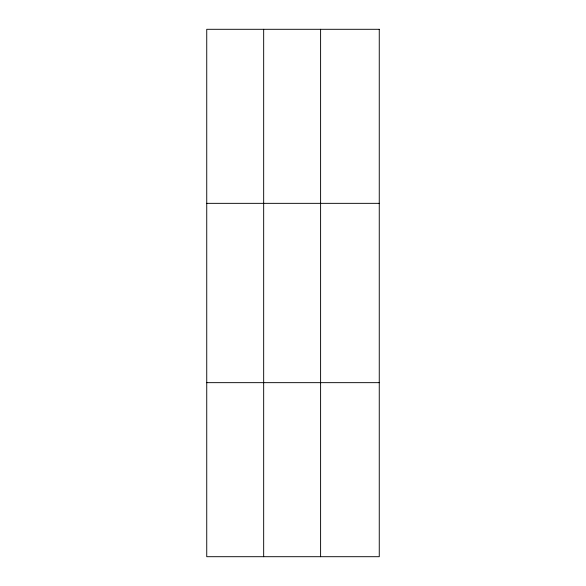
<?xml version="1.0" encoding="UTF-8"?>
<svg xmlns="http://www.w3.org/2000/svg" width="586" height="586" viewBox="0 0 586 586"><rect width="100%" height="100%" fill="white"/><g stroke="black" fill="none" stroke-linecap="round" stroke-linejoin="round"><path stroke-width="0.88" d="M263.671 29.3L263.671 556.7M320.601 29.3L320.601 556.7M206.741 203.342L379.259 203.342M206.741 382.658L379.259 382.658M379.259 29.3L379.259 556.7L206.741 556.7L206.741 29.3L379.259 29.3"/></g></svg>
